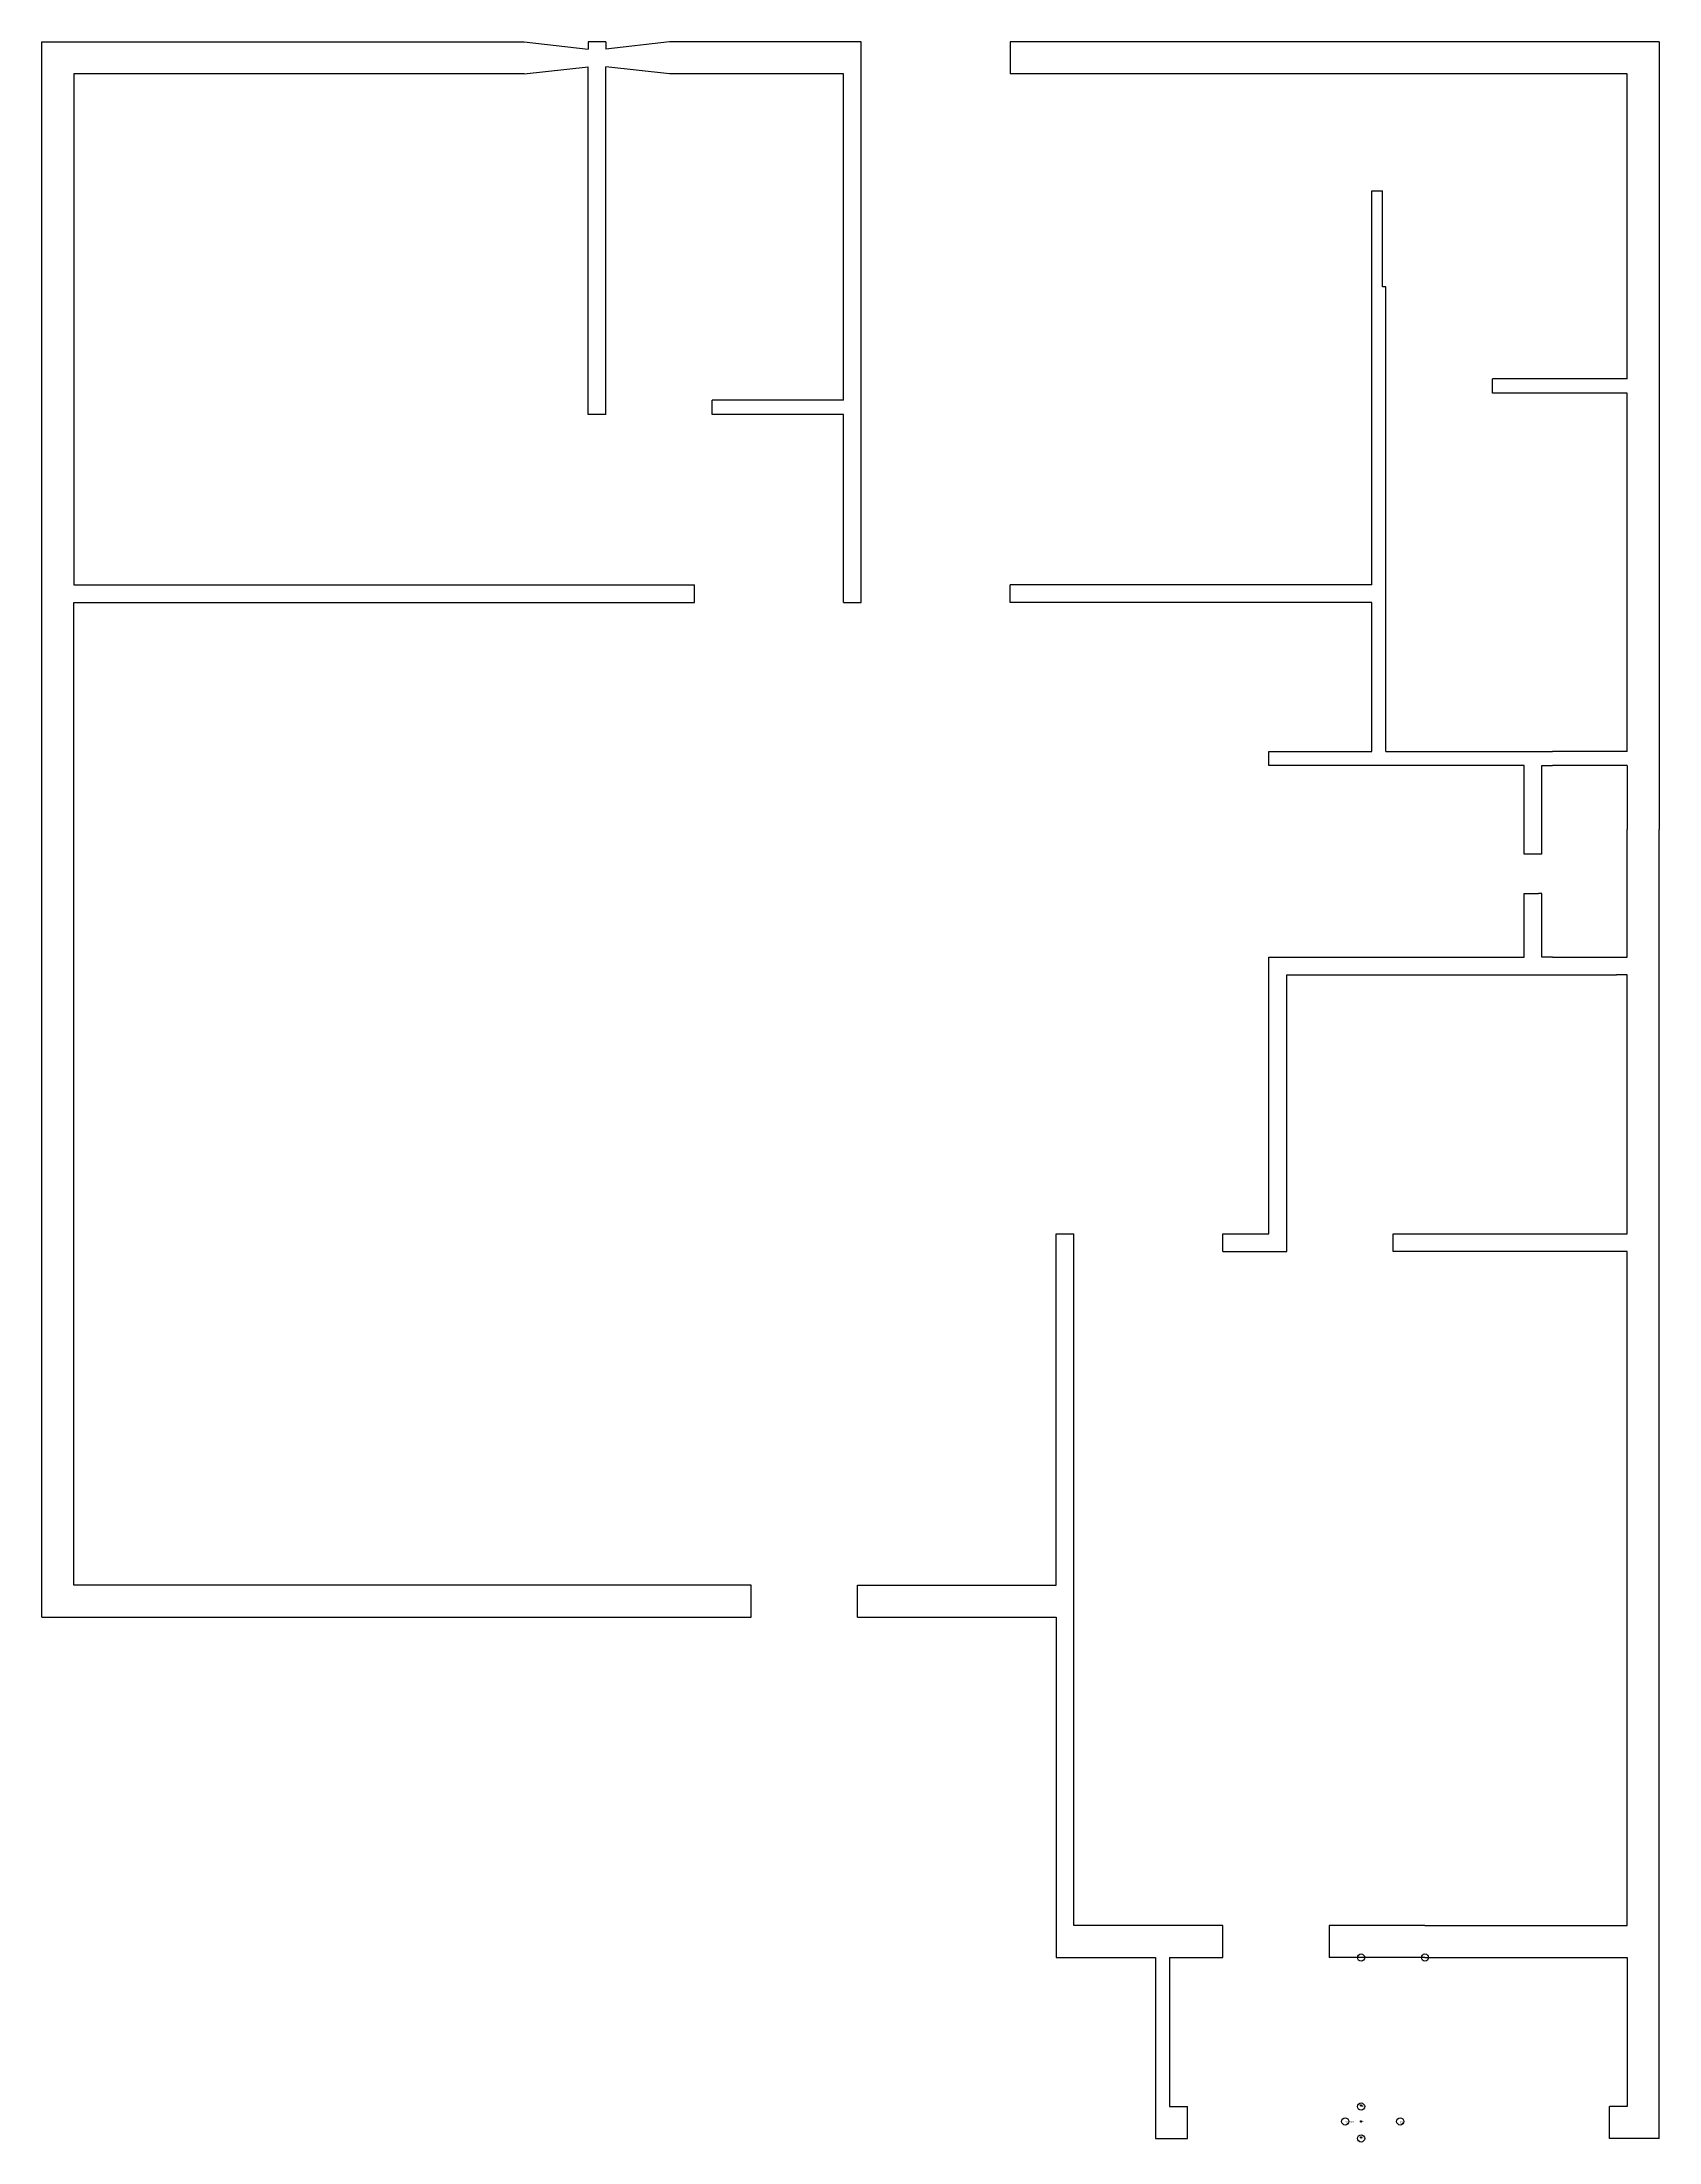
# Model space of a CAD drawing. Header units: metres. Extents: x 328 to 784, y 389 to 981.
import ezdxf

# ---------------------------------------------------------------- set-up
doc = ezdxf.new("R2010")
doc.units = ezdxf.units.M

msp = doc.modelspace()

# ---------------------------------------------------------------- linework, layer by layer
for p, q in [((328, 537), (328, 981)), ((328, 981), (464, 981)), ((464, 981), (482, 979)), ((487, 981), (482, 981)), ((482, 981), (482, 979)), ((505, 981), (487, 979)), ((487, 981), (487, 979)), ((559, 981), (505, 981)), ((559, 823), (559, 981)), ((784, 981), (601, 981)), ((601, 981), (601, 972)), ((784, 981), (784, 759)), ((464, 972), (337, 972)), ((337, 972), (337, 948)), ((464, 972), (482, 974)), ((482, 876), (482, 974)), ((505, 972), (487, 974)), ((487, 876), (487, 974)), ((554, 972), (505, 972)), ((554, 880), (554, 972)), ((775, 972), (601, 972)), ((775, 886), (775, 972)), ((337, 948), (337, 828)), ((703, 912), (703, 939)), ((703, 939), (706, 939)), ((706, 912), (706, 939)), ((703, 828), (703, 912)), ((707, 912), (706, 912)), ((707, 781), (707, 912)), ((737, 882), (737, 886)), ((775, 886), (737, 886)), ((517, 876), (517, 880)), ((554, 880), (517, 880)), ((775, 882), (737, 882)), ((775, 781), (775, 882)), ((487, 876), (482, 876)), ((554, 876), (517, 876)), ((554, 823), (554, 876)), ((337, 828), (512, 828)), ((337, 546), (337, 823)), ((337, 823), (512, 823)), ((512, 823), (512, 828)), ((554, 823), (559, 823)), ((601, 823), (601, 828)), ((703, 828), (601, 828)), ((703, 823), (601, 823)), ((703, 781), (703, 823)), ((674, 777), (674, 781)), ((674, 781), (703, 781)), ((746, 777), (674, 777)), ((707, 781), (754, 781)), ((746, 752), (746, 777)), ((751, 752), (751, 777)), ((751, 777), (754, 777)), ((772, 781), (754, 781)), ((772, 777), (754, 777)), ((775, 781), (772, 781)), ((775, 777), (772, 777)), ((775, 777), (775, 759)), ((775, 741), (775, 759)), ((784, 741), (784, 759)), ((751, 752), (746, 752)), ((746, 723), (746, 741)), ((746, 741), (750, 741)), ((751, 741), (750, 741)), ((751, 723), (751, 741)), ((775, 723), (775, 741)), ((784, 390), (784, 741)), ((674, 645), (674, 723)), ((674, 723), (746, 723)), ((754, 723), (751, 723)), ((754, 723), (772, 723)), ((772, 723), (775, 723)), ((679, 640), (679, 718)), ((679, 718), (754, 718)), ((754, 718), (772, 718)), ((775, 718), (772, 718)), ((775, 645), (775, 718)), ((614, 546), (614, 645)), ((614, 645), (619, 645)), ((619, 450), (619, 645)), ((661, 640), (661, 645)), ((661, 645), (674, 645)), ((661, 640), (679, 640)), ((709, 640), (709, 645)), ((709, 645), (775, 645)), ((775, 640), (709, 640)), ((775, 450), (775, 640)), ((528, 546), (337, 546)), ((528, 537), (528, 546)), ((558, 537), (558, 546)), ((558, 546), (614, 546)), ((328, 537), (528, 537)), ((558, 537), (614, 537)), ((614, 537), (614, 441)), ((661, 450), (619, 450)), ((661, 441), (661, 450)), ((700, 450), (691, 450)), ((691, 450), (691, 441)), ((718, 450), (700, 450)), ((718, 450), (775, 450)), ((614, 441), (642, 441)), ((642, 441), (642, 390)), ((646, 441), (661, 441)), ((646, 441), (646, 399)), ((700, 441), (691, 441)), ((718, 441), (700, 441)), ((718, 441), (775, 441)), ((775, 441), (775, 399)), ((646, 399), (651, 399)), ((651, 390), (651, 399)), ((775, 399), (770, 399)), ((770, 390), (770, 399)), ((642, 390), (651, 390)), ((784, 390), (770, 390))]:
    msp.add_line(p, q)
at = {"color": 3}
for centre in [(700, 441), (718, 441), (700, 399), (700, 390)]:
    msp.add_circle(centre, 1, dxfattribs=at)
at = {"layer": 'debug', "color": 5}
for centre in [(700, 399.29), (700, 390.29)]:
    msp.add_circle(centre, 0.2, dxfattribs=at)
at = {"layer": 'debug', "color": 4}
for centre in [(695.5, 394.79), (711.01, 394.79)]:
    msp.add_circle(centre, 1, dxfattribs=at)
at = {"layer": 'debug', "color": 2}
msp.add_circle((700, 394.79), 0.2, dxfattribs=at)

# ---------------------------------------------------------------- texts
at = {"layer": 'debug', "attachment_point": 1}
for s, insert, char_height in [('nlep1', (700, 399.29), 0.3), ('PERPPOINT', (695.5, 394.79), 0.3), ('CPP', (700, 394.79), 0.3), ('EL', (711.01, 394.79), 0.5), ('nlep2', (700, 390.29), 0.3)]:
    msp.add_mtext(s, dxfattribs=dict(at, insert=insert, char_height=char_height))

doc.saveas('drawing.dxf')
